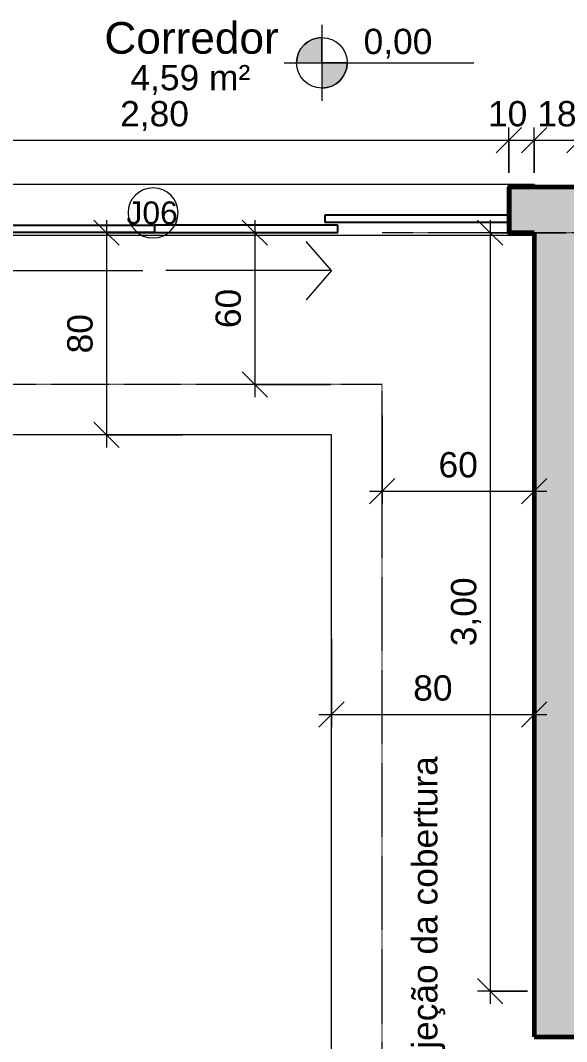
# Model space of a CAD drawing. Header units: millimetres. Extents: x -168557 to 193771, y -108373 to 197278.
# Drawn here: x 180613 to 182771, y -16529 to -12490 of the extents above; entities that cross this region are included whole.
import ezdxf

# ---------------------------------------------------------------- set-up
doc = ezdxf.new("R2010")
doc.units = ezdxf.units.MM
doc.linetypes.add('Overhead', pattern=[3.96875, 2.38125, -1.5875])
for name, color, linetype, lineweight in [('A-ANNO-DIMS', 211, 'Continuous', 9), ('A-ANNO-DIMS-50', 211, 'Continuous', 9), ('A-DETL', 90, 'Continuous', 9), ('A-FLOR-OVHD', 1, 'Overhead', 9), ('A-GLAZ', 151, 'Continuous', 9), ('A-GLAZ-IDEN', 152, 'Continuous', 9), ('A-WALL', 113, 'Continuous', 9), ('A-WALL-PATT', 111, 'Continuous', 25), ('G-ANNO-DIMS', 111, 'Continuous', 9), ('G-ANNO-TEXT', 231, 'Continuous', 9), ('L-HRDS-IDEN', 13, 'Continuous', 9)]:
    doc.layers.add(name, color=color, linetype=linetype, lineweight=lineweight)
doc.styles.add('@Arial Unicode MS_1', font='', dxfattribs={"height": 100})
doc.styles.add('Arial', font='arial.ttf', dxfattribs={"height": 90})
doc.styles.add('Arial_2', font='arial.ttf', dxfattribs={"height": 100})
doc.styles.add('Arial_3', font='arial.ttf', dxfattribs={"height": 125})
doc.styles.get('@Arial Unicode MS_1').set_extended_font_data('@Arial Unicode MS')
doc.dimstyles.new('CRT_-__Metros_-_Linha_de_chamada_3_5_mm_2', dxfattribs={"dimscale": 304.8, "dimtxt": 100.584485, "dimasz": 0.328084, "dimexe": 0.164042, "dimexo": 0.0625, "dimgap": 0.082021, "dimtad": 1, "dimdec": 0, "dimlfac": 0.1, "dimdsep": 46, "dimtxsty": '@Arial Unicode MS_1', "dimblk1": 'OBLIQUE', "dimblk2": 'OBLIQUE', "dimsah": 1, "dimcen": 0.09, "dimdle": 0.164042, "dimazin": 0, "dimtfac": 1, "dimtdec": 4, "dimtix": 1, "dimtmove": 0, "dimatfit": 3, "dimfxl": 0.984252, "dimfxlon": 1, "dimtvp": 1, "dimtolj": 1, "dimtzin": 0, "dimarcsym": 2})
doc.dimstyles.new('CRT_-__Metros_-_Linha_de_chamada_3_5_mm_3', dxfattribs={"dimscale": 304.8, "dimtxt": 100.584485, "dimasz": 0.328084, "dimexe": 0.164042, "dimexo": 0.0625, "dimgap": 0.082021, "dimtad": 1, "dimlfac": 0.001, "dimrnd": 0.01, "dimzin": 0, "dimdsep": 46, "dimtxsty": '@Arial Unicode MS_1', "dimblk1": 'OBLIQUE', "dimblk2": 'OBLIQUE', "dimsah": 1, "dimcen": 0.09, "dimdle": 0.164042, "dimazin": 0, "dimtfac": 1, "dimtdec": 4, "dimtix": 1, "dimtmove": 0, "dimatfit": 3, "dimfxl": 0.984252, "dimfxlon": 1, "dimtvp": 1, "dimtolj": 1, "dimtzin": 0, "dimarcsym": 2})
doc.dimstyles.new('CRT_-__Metros_-_Linha_de_chamada_3_5_mm_6', dxfattribs={"dimscale": 304.8, "dimtxt": 100.584485, "dimasz": 0.328084, "dimexe": 0.164042, "dimexo": 0.0625, "dimgap": 0.082021, "dimtad": 1, "dimdec": 0, "dimlfac": 0.1, "dimdsep": 46, "dimtxsty": '@Arial Unicode MS_1', "dimblk1": 'OBLIQUE', "dimblk2": 'OBLIQUE', "dimsah": 1, "dimcen": 0.09, "dimdle": 0.164042, "dimazin": 0, "dimtfac": 1, "dimtdec": 4, "dimtix": 1, "dimtmove": 2, "dimatfit": 3, "dimfxl": 0.984252, "dimfxlon": 1, "dimtvp": 1, "dimtolj": 1, "dimtzin": 0, "dimarcsym": 2})

# ---------------------------------------------------------------- blocks, each defined once
blk = doc.blocks.new('CRT_JAN_Correr_Vidro e Madeira_4 Folhas - 280x160-3756827-TERREO')
at = {"layer": 'A-GLAZ'}
for p, q in [((-708.2, 240), (-608.2, 355)), ((691.8, 240), (591.8, 355)), ((-708.2, 240), (-608.2, 125)), ((-708.2, 240), (-53.2, 240)), ((691.8, 240), (36.8, 240)), ((691.8, 240), (591.8, 125)), ((-1418.2, 90), (-1418.2, -90)), ((1395.8, 100), (-1412.2, 100)), ((1401.8, -90), (1401.8, 90)), ((-1412.2, -100), (1395.8, -100))]:
    blk.add_line(p, q, dxfattribs=at)
at = {"layer": 'A-GLAZ', "lineweight": 25}
for p, q in [((-1508.2, 100), (-1412.2, 100)), ((-1407.2, 95), (-1407.2, -95)), ((-8.2, 90), (-733.2, 90)), ((-733.2, 90), (-733.2, 60)), ((-8.2, 60), (-8.2, 90)), ((-8.2, 90), (716.8, 90)), ((-8.2, 60), (-8.2, 90)), ((716.8, 90), (716.8, 60)), ((1390.8, -95), (1390.8, 95)), ((1395.8, 100), (1491.8, 100)), ((-1408.2, 20), (-1408.2, 50)), ((-1408.2, 50), (-683.2, 50)), ((-733.2, 60), (-8.2, 60)), ((-683.2, 50), (-683.2, 20)), ((716.8, 60), (-8.2, 60)), ((666.8, 50), (666.8, 20)), ((1391.8, 50), (666.8, 50)), ((1391.8, 20), (1391.8, 50)), ((-683.2, 20), (-1408.2, 20)), ((666.8, 20), (1391.8, 20)), ((-1508.2, -100), (-1508.2, -90)), ((-1412.2, -100), (-1508.2, -100)), ((1491.8, -100), (1395.8, -100))]:
    blk.add_line(p, q, dxfattribs=at)
for centre, start, end in [((-1412.2, 95), 0, 90), ((1395.8, 95), 90, 180), ((-1412.2, -95), 270, 0), ((1395.8, -95), 180, 270)]:
    blk.add_arc(centre, 5, start, end, dxfattribs=at)
at = {"layer": 'A-GLAZ'}
for points, knots in [([(-1407.2, 95), (-1407.2, 95.4), (-1407.3, 96.1), (-1407.6, 96.9), (-1407.8, 97.5), (-1408.1, 98), (-1408.4, 98.3), (-1408.7, 98.6), (-1409.1, 98.9), (-1409.4, 99.2), (-1409.8, 99.4), (-1410.3, 99.6), (-1411.1, 99.9), (-1411.7, 100), (-1412.2, 100)], [-1, -1, -1, -1, -0.833333, -0.75, -0.666667, -0.583333, -0.541667, -0.5, -0.416667, -0.375, -0.333333, -0.25, -0.166667, 0, 0, 0, 0]), ([(1390.8, 95), (1390.8, 95.4), (1390.9, 96.1), (1391.2, 96.9), (1391.5, 97.5), (1391.8, 98), (1392, 98.3), (1392.3, 98.6), (1392.7, 98.9), (1393, 99.2), (1393.4, 99.4), (1393.9, 99.6), (1394.7, 99.9), (1395.4, 100), (1395.8, 100)], [-1, -1, -1, -1, -0.833333, -0.75, -0.666667, -0.583333, -0.541667, -0.5, -0.416667, -0.375, -0.333333, -0.25, -0.166667, 0, 0, 0, 0]), ([(-1412.2, -100), (-1411.7, -100), (-1411.1, -99.9), (-1410.3, -99.6), (-1409.8, -99.4), (-1409.4, -99.2), (-1409.1, -98.9), (-1408.7, -98.6), (-1408.4, -98.3), (-1408.1, -98), (-1407.8, -97.5), (-1407.6, -96.9), (-1407.3, -96.1), (-1407.2, -95.4), (-1407.2, -95)], [-1, -1, -1, -1, -0.833333, -0.75, -0.666667, -0.625, -0.583333, -0.5, -0.458333, -0.416667, -0.333333, -0.25, -0.166667, 0, 0, 0, 0]), ([(1395.8, -100), (1395.4, -100), (1394.7, -99.9), (1393.9, -99.6), (1393.4, -99.4), (1393, -99.2), (1392.7, -98.9), (1392.3, -98.6), (1392, -98.3), (1391.8, -98), (1391.5, -97.5), (1391.2, -96.9), (1390.9, -96.1), (1390.8, -95.4), (1390.8, -95)], [-1, -1, -1, -1, -0.833333, -0.75, -0.666667, -0.625, -0.583333, -0.5, -0.458333, -0.416667, -0.333333, -0.25, -0.166667, 0, 0, 0, 0])]:
    blk.add_open_spline(points, degree=3, knots=knots, dxfattribs=at)
blk = doc.blocks.new('Elevações de ponto - Tag de Nível em Plantas de Pisos NA-224974-TERREO')
at = {"layer": 'G-ANNO-DIMS'}
h = blk.add_hatch(color=256, dxfattribs=at)
edge = h.paths.add_edge_path()
edge.add_line((0, 0), (-2, 0))
edge.add_arc((0, 0), 2, 90, 180, ccw=False)
edge.add_line((0, 2), (0, 0))
h = blk.add_hatch(color=256, dxfattribs=at)
edge = h.paths.add_edge_path()
edge.add_line((0, 0), (2, 0))
edge.add_arc((0, 0), 2, 270, 360, ccw=False)
edge.add_line((0, -2), (0, 0))
for p, q in [((0, 3), (0, -3)), ((0, 0), (0, 2)), ((-3, 0), (12, 0)), ((-2, 0), (0, 0)), ((0, 0), (0, -2)), ((2, 0), (0, 0))]:
    blk.add_line(p, q, dxfattribs=at)
blk.add_circle((0, 0), 2, dxfattribs=at)
for start, end in [(90, 180), (270, 360)]:
    blk.add_arc((0, 0), 2, start, end, dxfattribs=at)
blk = doc.blocks.new('CRT_ANO_Tag de Janelas - Tag 1_8mm-918268-TERREO')
at = {"layer": 'A-GLAZ-IDEN'}
for start, end in [(360, 180), (180, 360)]:
    blk.add_arc((-0.004, 0.023), 1.98, start, end, dxfattribs=at)
blk = doc.blocks.new('DIMBLOCK114-TERREO')
at = {"layer": 'A-ANNO-DIMS-50', "lineweight": 18, "transparency": 16777216}
for p, q in [((179742.3, -12964), (179792.3, -12914)), ((182542.3, -12964), (182592.3, -12914)), ((179742.3, -12964), (179692.3, -13014)), ((182542.3, -12964), (182492.3, -13014))]:
    blk.add_line(p, q, dxfattribs=at)
at = {"layer": 'A-ANNO-DIMS-50', "transparency": 16777216}
for p, q in [((179742.3, -13111), (179742.3, -12914)), ((182542.3, -13093.6), (182542.3, -12914)), ((179742.3, -12964), (182542.3, -12964)), ((179742.3, -12964), (179742.3, -13111)), ((182542.3, -12964), (182542.3, -13093.6))]:
    blk.add_line(p, q, dxfattribs=at)
at = {"layer": 'A-ANNO-DIMS-50', "color": 0, "transparency": 16777216, "insert": (181007.1, -12809.2), "char_height": 100, "width": 324.675, "attachment_point": 1, "line_spacing_factor": 1.117605, "style": '@Arial Unicode MS_1'}
blk.add_mtext('2,80', dxfattribs=at)
blk = doc.blocks.new('_Oblique')
at = {"color": 0, "linetype": 'ByBlock', "lineweight": -2}
blk.add_line((-0.5, -0.5), (0.5, 0.5), dxfattribs=at)
blk = doc.blocks.new('DIMBLOCK115-TERREO')
at = {"layer": 'A-ANNO-DIMS-50', "lineweight": 18, "transparency": 16777216}
for p, q in [((182542.3, -12964), (182592.3, -12914)), ((182642.3, -12964), (182692.3, -12914)), ((182542.3, -12964), (182492.3, -13014)), ((182642.3, -12964), (182592.3, -13014))]:
    blk.add_line(p, q, dxfattribs=at)
at = {"layer": 'A-ANNO-DIMS-50', "transparency": 16777216}
for p, q in [((182542.3, -13093.6), (182542.3, -12914)), ((182642.3, -13093.6), (182642.3, -12914)), ((182542.3, -12964), (182642.3, -12964)), ((182542.3, -12964), (182542.3, -13093.6)), ((182642.3, -12964), (182642.3, -13093.6))]:
    blk.add_line(p, q, dxfattribs=at)
at = {"layer": 'A-ANNO-DIMS-50', "color": 0, "transparency": 16777216, "insert": (182460.3, -12809.2), "char_height": 100, "width": 185.873, "attachment_point": 1, "line_spacing_factor": 1.117605, "style": '@Arial Unicode MS_1'}
blk.add_mtext('10', dxfattribs=at)
blk = doc.blocks.new('DIMBLOCK116-TERREO')
at = {"layer": 'A-ANNO-DIMS-50', "lineweight": 18, "transparency": 16777216}
for p, q in [((182642.3, -12964), (182692.3, -12914)), ((182822.3, -12964), (182872.3, -12914)), ((182642.3, -12964), (182592.3, -13014)), ((182822.3, -12964), (182772.3, -13014))]:
    blk.add_line(p, q, dxfattribs=at)
at = {"layer": 'A-ANNO-DIMS-50', "transparency": 16777216}
for p, q in [((182642.3, -13093.6), (182642.3, -12914)), ((182822.3, -13111), (182822.3, -12914)), ((182642.3, -12964), (182822.3, -12964)), ((182642.3, -12964), (182642.3, -13093.6)), ((182822.3, -12964), (182822.3, -13111))]:
    blk.add_line(p, q, dxfattribs=at)
at = {"layer": 'A-ANNO-DIMS-50', "color": 0, "transparency": 16777216, "insert": (182654.9, -12809.2), "char_height": 100, "width": 185.873, "attachment_point": 1, "line_spacing_factor": 1.117605, "style": '@Arial Unicode MS_1'}
blk.add_mtext('18', dxfattribs=at)
blk = doc.blocks.new('DIMBLOCK170-TERREO')
at = {"layer": 'A-ANNO-DIMS-50', "lineweight": 18, "transparency": 16777216}
for p, q in [((182469, -13329.7), (182419, -13279.7)), ((182469, -13329.7), (182519, -13379.7)), ((182469, -16329.7), (182419, -16279.7)), ((182469, -16329.7), (182519, -16379.7))]:
    blk.add_line(p, q, dxfattribs=at)
at = {"layer": 'A-ANNO-DIMS-50', "transparency": 16777216}
for p, q in [((182469, -13279.7), (182469, -16379.7)), ((182769, -13329.7), (182419, -13329.7)), ((182469, -13329.7), (182769, -13329.7)), ((182616, -16329.7), (182419, -16329.7)), ((182469, -16329.7), (182616, -16329.7))]:
    blk.add_line(p, q, dxfattribs=at)
at = {"layer": 'A-ANNO-DIMS-50', "color": 0, "transparency": 16777216, "insert": (182314.2, -14964.9), "char_height": 100, "width": 324.675, "attachment_point": 1, "rotation": 90, "line_spacing_factor": 1.117605, "style": '@Arial Unicode MS_1'}
blk.add_mtext('3,00', dxfattribs=at)
blk = doc.blocks.new('DIMBLOCK246-TERREO')
at = {"layer": 'A-ANNO-DIMS-50', "transparency": 16777216}
for p, q in [((182042.3, -14052.1), (182042.3, -14402.1)), ((182042.3, -14352.1), (182042.3, -14052.1)), ((182642.3, -14052.1), (182642.3, -14402.1)), ((182642.3, -14352.1), (182642.3, -14052.1)), ((181992.3, -14352.1), (182692.3, -14352.1))]:
    blk.add_line(p, q, dxfattribs=at)
at = {"layer": 'A-ANNO-DIMS-50', "lineweight": 18, "transparency": 16777216}
for p, q in [((182042.3, -14352.1), (182092.3, -14302.1)), ((182642.3, -14352.1), (182692.3, -14302.1)), ((182042.3, -14352.1), (181992.3, -14402.1)), ((182642.3, -14352.1), (182592.3, -14402.1))]:
    blk.add_line(p, q, dxfattribs=at)
at = {"layer": 'A-ANNO-DIMS-50', "color": 0, "transparency": 16777216, "insert": (182264.9, -14197.3), "char_height": 100, "width": 185.873, "attachment_point": 1, "line_spacing_factor": 1.117605, "style": '@Arial Unicode MS_1'}
blk.add_mtext('60', dxfattribs=at)
blk = doc.blocks.new('DIMBLOCK247-TERREO')
at = {"layer": 'A-ANNO-DIMS-50', "lineweight": 18, "transparency": 16777216}
for p, q in [((181538.7, -13329.7), (181488.7, -13279.7)), ((181538.7, -13329.7), (181588.7, -13379.7)), ((181538.7, -13929.7), (181488.7, -13879.7)), ((181538.7, -13929.7), (181588.7, -13979.7))]:
    blk.add_line(p, q, dxfattribs=at)
at = {"layer": 'A-ANNO-DIMS-50', "transparency": 16777216}
for p, q in [((181538.7, -13279.7), (181538.7, -13979.7)), ((181838.7, -13329.7), (181488.7, -13329.7)), ((181538.7, -13329.7), (181838.7, -13329.7)), ((181838.7, -13929.7), (181488.7, -13929.7)), ((181538.7, -13929.7), (181838.7, -13929.7))]:
    blk.add_line(p, q, dxfattribs=at)
at = {"layer": 'A-ANNO-DIMS-50', "color": 0, "transparency": 16777216, "insert": (181383.9, -13707.1), "char_height": 100, "width": 185.873, "attachment_point": 1, "rotation": 90, "line_spacing_factor": 1.117605, "style": '@Arial Unicode MS_1'}
blk.add_mtext('60', dxfattribs=at)
blk = doc.blocks.new('DIMBLOCK274-TERREO')
at = {"layer": 'A-ANNO-DIMS-50', "transparency": 16777216}
for p, q in [((181842.3, -14934.9), (181842.3, -15284.9)), ((181842.3, -15234.9), (181842.3, -14934.9)), ((182642.3, -14934.9), (182642.3, -15284.9)), ((182642.3, -15234.9), (182642.3, -14934.9)), ((181792.3, -15234.9), (182692.3, -15234.9))]:
    blk.add_line(p, q, dxfattribs=at)
at = {"layer": 'A-ANNO-DIMS-50', "lineweight": 18, "transparency": 16777216}
for p, q in [((181842.3, -15234.9), (181892.3, -15184.9)), ((182642.3, -15234.9), (182692.3, -15184.9)), ((181842.3, -15234.9), (181792.3, -15284.9)), ((182642.3, -15234.9), (182592.3, -15284.9))]:
    blk.add_line(p, q, dxfattribs=at)
at = {"layer": 'A-ANNO-DIMS-50', "color": 0, "transparency": 16777216, "insert": (182164.9, -15080.1), "char_height": 100, "width": 185.873, "attachment_point": 1, "line_spacing_factor": 1.117605, "style": '@Arial Unicode MS_1'}
blk.add_mtext('80', dxfattribs=at)
blk = doc.blocks.new('DIMBLOCK275-TERREO')
at = {"layer": 'A-ANNO-DIMS-50', "lineweight": 18, "transparency": 16777216}
for p, q in [((180953, -13329.7), (180903, -13279.7)), ((180953, -13329.7), (181003, -13379.7)), ((180953, -14129.7), (180903, -14079.7)), ((180953, -14129.7), (181003, -14179.7))]:
    blk.add_line(p, q, dxfattribs=at)
at = {"layer": 'A-ANNO-DIMS-50', "transparency": 16777216}
for p, q in [((180953, -13279.7), (180953, -14179.7)), ((181253, -13329.7), (180903, -13329.7)), ((180953, -13329.7), (181253, -13329.7)), ((181253, -14129.7), (180903, -14129.7)), ((180953, -14129.7), (181253, -14129.7))]:
    blk.add_line(p, q, dxfattribs=at)
at = {"layer": 'A-ANNO-DIMS-50', "color": 0, "transparency": 16777216, "insert": (180798.2, -13807.1), "char_height": 100, "width": 185.873, "attachment_point": 1, "rotation": 90, "line_spacing_factor": 1.117605, "style": '@Arial Unicode MS_1'}
blk.add_mtext('80', dxfattribs=at)

msp = doc.modelspace()

# ---------------------------------------------------------------- hatches: boundary and pattern name
at = {"layer": 'A-WALL-PATT'}
h = msp.add_hatch(color=256, dxfattribs=at)
h.paths.add_polyline_path([(188532.332, -13329.651), (188532.332, -13149.651), (187487.332, -13149.651), (187487.332, -13329.651), (188382.332, -13329.651)])
h.paths.add_polyline_path([(189352.332, -13329.651), (189502.332, -13329.651), (189502.332, -13149.651), (189352.332, -13149.651), (189352.332, -13217.324)])
h.paths.add_polyline_path([(185822.332, -13329.651), (186617.332, -13329.651), (186617.332, -13149.651), (185747.332, -13149.651), (185747.332, -13329.651)])
h.paths.add_polyline_path([(184997.332, -13329.651), (184997.332, -13149.651), (183647.332, -13149.651), (183647.332, -13329.651), (184317.164, -13329.651)])
h.paths.add_polyline_path([(182888.844, -13329.651), (182897.332, -13329.651), (182897.332, -13149.651), (182542.332, -13149.651), (182542.332, -13329.651), (182822.332, -13329.651)])
h.paths.add_polyline_path([(179742.332, -13329.651), (179742.332, -13149.651), (179642.332, -13149.651), (179642.332, -13329.651)])
msp.add_hatch(color=256, dxfattribs=at).paths.add_polyline_path([(182642.332, -16509.651), (182822.332, -16509.651), (182822.332, -13329.651), (182642.332, -13329.651), (182642.332, -15892.604)])

# ---------------------------------------------------------------- linework, layer by layer
at = {"layer": 'A-DETL'}
for p, q in [((181842.332, -14129.651), (180442.332, -14129.651)), ((181842.332, -17309.651), (181842.332, -14129.651))]:
    msp.add_line(p, q, dxfattribs=at)
at = {"layer": 'A-FLOR-OVHD'}
for p, q in [((182042.332, -13329.651), (188782.332, -13329.651)), ((182042.332, -13929.651), (180242.332, -13929.651)), ((182042.332, -17109.651), (182042.332, -13929.651))]:
    msp.add_line(p, q, dxfattribs=at)
at = {"layer": 'A-WALL', "lineweight": 60}
for p, q in [((182897.332, -13149.651), (182542.332, -13149.651)), ((182542.332, -13149.651), (182542.332, -13329.651)), ((182542.332, -13329.651), (182642.332, -13329.651)), ((182642.332, -13329.651), (182642.332, -16509.651)), ((182642.332, -16509.651), (183117.332, -16509.651))]:
    msp.add_line(p, q, dxfattribs=at)

# ---------------------------------------------------------------- block references
at = {"layer": 'A-GLAZ', "rotation": 180}
msp.add_blockref('CRT_JAN_Correr_Vidro e Madeira_4 Folhas - 280x160-3756827-TERREO', (181134.143, -13239.651), dxfattribs=at)
at = {"layer": 'A-GLAZ-IDEN', "xscale": 49.99999999999998, "yscale": 49.99999999999998, "zscale": 49.99999999999998}
msp.add_blockref('CRT_ANO_Tag de Janelas - Tag 1_8mm-918268-TERREO', (181137.41, -13252.83), dxfattribs=at)
at = {"layer": 'G-ANNO-DIMS', "xscale": 49.99999999999998, "yscale": 49.99999999999998, "zscale": 49.99999999999998}
msp.add_blockref('Elevações de ponto - Tag de Nível em Plantas de Pisos NA-224974-TERREO', (181804.45, -12657.897), dxfattribs=at)

# ---------------------------------------------------------------- texts
at = {"layer": 'A-GLAZ-IDEN', "insert": (181032.232, -13206.224), "char_height": 90, "width": 244.51469, "attachment_point": 1, "style": 'Arial'}
msp.add_mtext('J06', dxfattribs=at)
at = {"layer": 'G-ANNO-DIMS', "insert": (181968.761, -12523.366), "char_height": 100, "width": 325.65323, "attachment_point": 1, "line_spacing_factor": 0.941778, "style": 'Arial_2'}
msp.add_mtext('0,00', dxfattribs=at)
at = {"layer": 'G-ANNO-TEXT', "color": 7, "insert": (182160.535, -16774.41), "char_height": 100, "width": 1703.58594, "attachment_point": 1, "rotation": 90, "style": 'Arial_2'}
msp.add_mtext('Projeção da cobertura', dxfattribs=at)
at = {"layer": 'L-HRDS-IDEN', "attachment_point": 1}
for s, insert, char_height, width, style in [('Corredor', (180944.819, -12497.014), 125, 833.755, 'Arial_3'), ('4,59 m²', (181047.569, -12666.528), 100, 585.23187, 'Arial_2')]:
    msp.add_mtext(s, dxfattribs=dict(at, insert=insert, char_height=char_height, width=width, style=style))

# ---------------------------------------------------------------- dimensions: what is measured, and where the dimension line sits
at = {"layer": 'A-ANNO-DIMS'}
for base, p1, p2, dimstyle, override, picture, middle in [((182542.332, -12964.04), (179742.332, -13111.016), (182542.332, -13093.555), 'CRT_-__Metros_-_Linha_de_chamada_3_5_mm_3', {"dimpost": '<>', "dimfxl": 2800.054448}, 'DIMBLOCK114-TERREO', (181142.332, -12887.949)), ((182822.332, -12964.04), (182642.332, -13093.555), (182822.332, -13111.016), 'CRT_-__Metros_-_Linha_de_chamada_3_5_mm_2', {"dimpost": '<>', "dimfxl": 180.844994}, 'DIMBLOCK116-TERREO', (182732.332, -12887.949)), ((182642.332, -14352.073), (182042.332, -14052.073), (182642.332, -14052.073), 'CRT_-__Metros_-_Linha_de_chamada_3_5_mm_2', {"dimpost": '<>', "dimfxl": 600}, 'DIMBLOCK246-TERREO', (182342.332, -14275.982)), ((182642.332, -15234.912), (181842.332, -14934.912), (182642.332, -14934.912), 'CRT_-__Metros_-_Linha_de_chamada_3_5_mm_2', {"dimpost": '<>', "dimfxl": 800}, 'DIMBLOCK274-TERREO', (182242.332, -15158.821))]:
    dim = msp.add_linear_dim(base=base, p1=p1, p2=p2, dimstyle=dimstyle, override=override, dxfattribs=at)
    dim.commit()
    dim.dimension.update_dxf_attribs({"geometry": picture, "text_midpoint": middle})
dim = msp.add_linear_dim(base=(182642.332, -12964.04), p1=(182542.332, -13093.555), p2=(182642.332, -13093.555), dimstyle='CRT_-__Metros_-_Linha_de_chamada_3_5_mm_6', override={"dimpost": '<>', "dimfxl": 100}, dxfattribs=at)
dim.commit()
dim.dimension.update_dxf_attribs({"geometry": 'DIMBLOCK115-TERREO', "text_midpoint": (182553.27, -12875.904), "dimtype": 160})
for base, p1, p2, dimstyle, override, picture, middle in [((180953.027, -14129.651), (181253.027, -13329.651), (181253.027, -14129.651), 'CRT_-__Metros_-_Linha_de_chamada_3_5_mm_2', {"dimpost": '<>', "dimfxl": 800}, 'DIMBLOCK275-TERREO', (180876.936, -13729.651)), ((181538.744, -13929.651), (181838.744, -13329.651), (181838.744, -13929.651), 'CRT_-__Metros_-_Linha_de_chamada_3_5_mm_2', {"dimpost": '<>', "dimfxl": 600}, 'DIMBLOCK247-TERREO', (181462.652, -13629.651)), ((182468.992, -16329.651), (182768.992, -13329.651), (182615.968, -16329.651), 'CRT_-__Metros_-_Linha_de_chamada_3_5_mm_3', {"dimpost": '<>', "dimfxl": 3003.900171}, 'DIMBLOCK170-TERREO', (182392.901, -14829.651))]:
    dim = msp.add_linear_dim(base=base, p1=p1, p2=p2, angle=90, dimstyle=dimstyle, override=override, dxfattribs=at)
    dim.commit()
    dim.dimension.update_dxf_attribs({"geometry": picture, "text_midpoint": middle})

doc.saveas('drawing.dxf')
